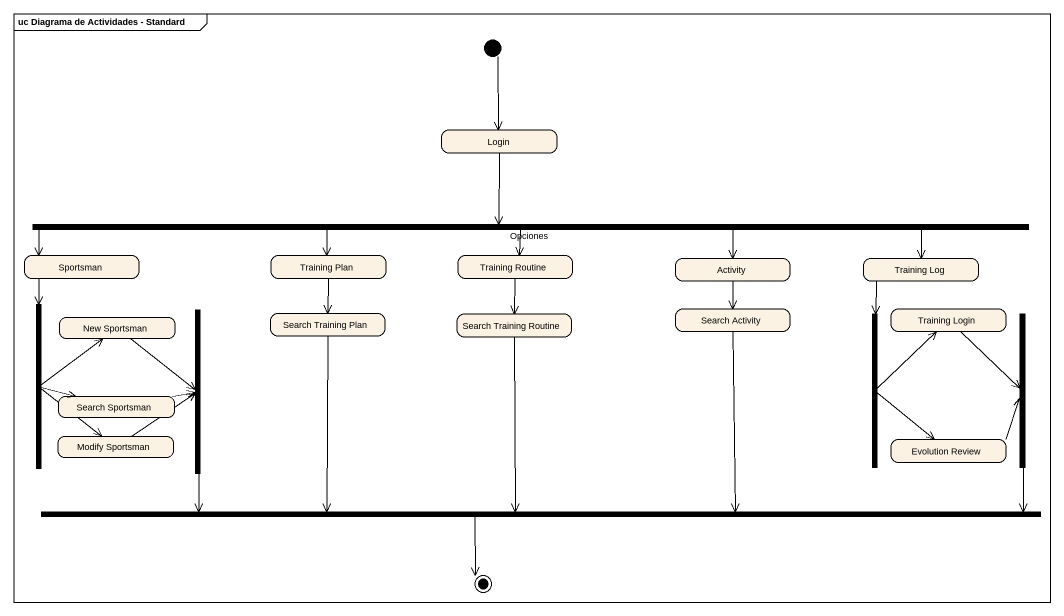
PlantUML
@startuml
mainframe uc Diagrama de Actividades - Standard
hide empty description
state Login
state Opciones <<fork>>
state Sportsman
state "Training Plan" as Training_Plan
state "Training Routine" as Training_Routine
state Activity
state "Training Log" as Training_Log
state fork1 <<fork>>
state "New Sportsman" as New_Sportsman
state fork2 <<join>>
state "Search Training Plan" as Search_Training_Plan
state "Search Training Routine" as Search_Training_Routine
state "Search Activity" as Search_Activity
state fork3 <<fork>>
state "Training Login" as Training_Login
state fork4 <<join>>
state "Search Sportsman" as Search_Sportsman
state "Modify Sportsman" as Modify_Sportsman
state "Evolution Review" as Evolution_Review
state fork5 <<join>>
state fork6 <<fork>>
state fork7 <<fork>>
state fork8 <<join>>
state fork9 <<fork>>
state fork10 <<join>>
[*] --> Login
Login --> Opciones
Opciones -left-> Sportsman
Opciones -left-> Training_Plan
Opciones --> Training_Routine
Opciones -right-> Activity
Opciones -right-> Training_Log
Sportsman --> fork1
Training_Plan --> Search_Training_Plan
Training_Routine --> Search_Training_Routine
Activity --> Search_Activity
Training_Log --> fork3
fork1 -up-> New_Sportsman
fork1 -right-> Search_Sportsman
fork1 --> Modify_Sportsman
New_Sportsman --> fork2
fork2 -right-> fork5
Search_Training_Plan --> fork5
Search_Training_Routine --> fork5
Search_Activity --> fork8
fork3 -up-> Training_Login
fork3 --> Evolution_Review
Training_Login --> fork4
fork4 --> fork10
Search_Sportsman -right-> fork2
Modify_Sportsman -up-> fork2
Evolution_Review -up-> fork4
fork5 --> [*]
@enduml
